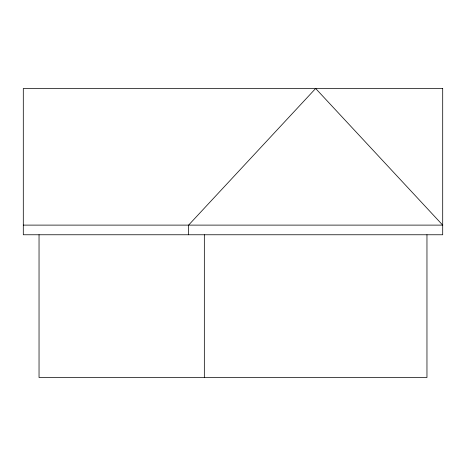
<?xml version="1.0" encoding="UTF-8"?>
<svg xmlns="http://www.w3.org/2000/svg" width="466" height="466" viewBox="0 0 466 466"><rect width="100%" height="100%" fill="white"/><g stroke="black" fill="none" stroke-linecap="round" stroke-linejoin="round"><path stroke-width="0.7" d="M23.3 225.113L442.7 225.113L315.645 88.488L188.596 225.113L188.596 234.765M426.961 234.765L426.961 377.512L39.039 377.512L39.039 234.765M204.335 234.765L204.335 377.512M442.7 88.488L23.3 88.488L23.3 234.765L442.7 234.765L442.7 88.488"/></g></svg>
